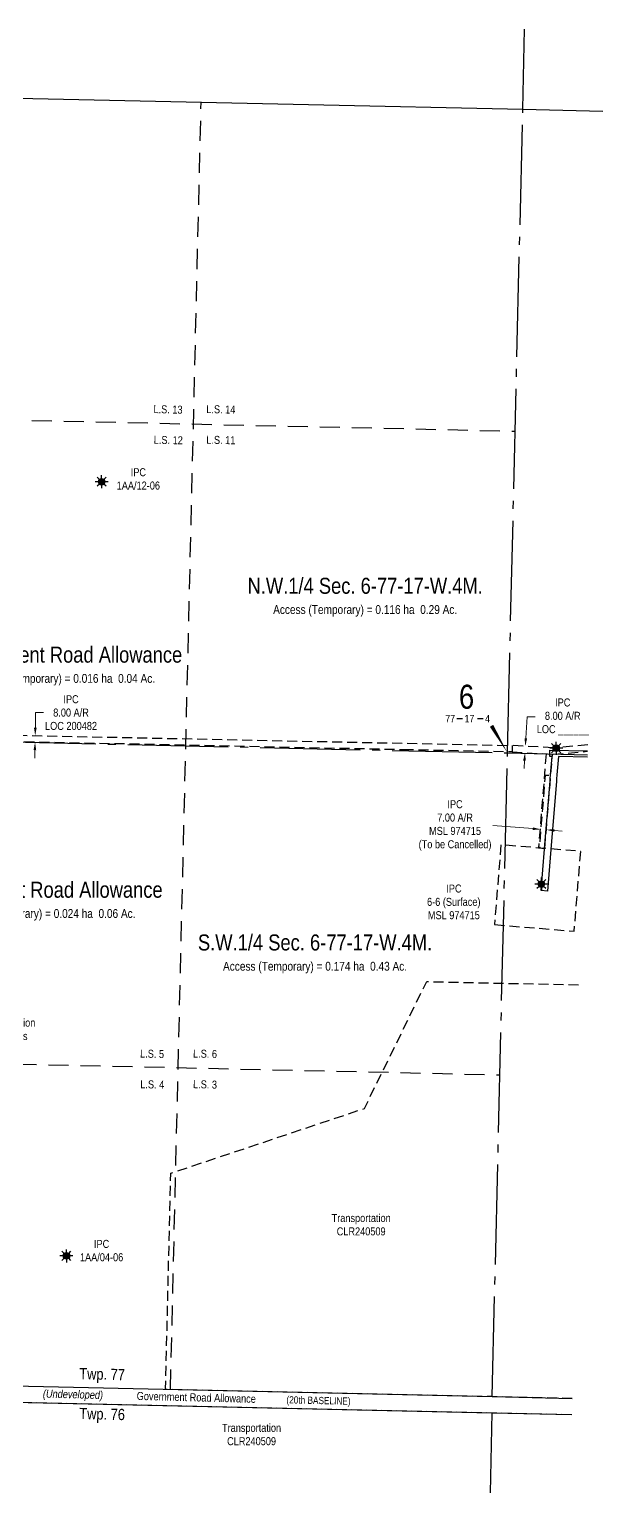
# Model space of a CAD drawing. Extents: x 395042 to 398200, y 6166603 to 6169946.
# Drawn here: x 396677 to 397393, y 6166603 to 6168431 of the extents above; entities that cross this region are included whole.
import ezdxf
from ezdxf.enums import TextEntityAlignment as Align

# ---------------------------------------------------------------- set-up
doc = ezdxf.new("R2010")
doc.units = 0
doc.header["$LTSCALE"] = 5
doc.header["$PDSIZE"] = 0.5
for name, pattern in [('foc-ACCESSROAD', [3.75, 2.5, -1.25]), ('foc-LSD', [8, 5, -3]), ('foc-QUARTERLINE', [33, 25, -3, 2, -3])]:
    doc.linetypes.add(name, pattern=pattern)
doc.layers.get('Defpoints').update_dxf_attribs({"color": 9})
for name, color, linetype in [('10', 1, 'Continuous'), ('9', 3, 'Continuous'), ('C-AR', 13, 'foc-ACCESSROAD'), ('C-RW', 13, 'Continuous'), ('C-SYMBOL', 7, 'Continuous'), ('C-WS', 13, 'foc-ACCESSROAD'), ('C-WS-S', 8, 'Continuous'), ('D-TXT', 6, 'Continuous'), ('F-WS', 190, 'foc-ACCESSROAD'), ('L-AREAREQUIRED', 7, 'Continuous'), ('L-ROAD-T', 7, 'Continuous'), ('L-SEC', 7, 'Continuous'), ('L-SECLBL', 7, 'Continuous'), ('L-SECQ', 8, 'foc-QUARTERLINE'), ('L-SECTION-LSD', 7, 'foc-LSD')]:
    doc.layers.add(name, color=color, linetype=linetype)
for name, color, linetype, lineweight in [('C-AR-T', 13, 'Continuous', 9), ('C-WS-T', 13, 'Continuous', 9), ('F-WS-T', 190, 'Continuous', 9), ('T-TEXT', 48, 'Continuous', 18)]:
    doc.layers.add(name, color=color, linetype=linetype, lineweight=lineweight)
doc.styles.add('100L', font='ARIALN.TTF', dxfattribs={"height": 11})
doc.styles.add('175L', font='ARIALN.TTF', dxfattribs={"height": 20})
doc.styles.add('80CG', font='ARIALN.TTF', dxfattribs={"height": 10})
doc.styles.add('80L', font='ARIALN.TTF', dxfattribs={"height": 10})
doc.styles.add('80LS', font='ARIALNI.TTF', dxfattribs={"height": 10})
doc.styles.add('SIMPLEX', font='ARIALN.TTF')
doc.dimstyles.new('Compass 5 000', dxfattribs={"dimscale": 5, "dimtxt": 9, "dimasz": 2, "dimexe": 0.2, "dimexo": 0.0625, "dimgap": 0.5, "dimtad": 0, "dimtih": 1, "dimtoh": 1, "dimzin": 0, "dimdsep": 46, "dimtxsty": '80CG', "dimcen": 0.1, "dimse1": 1, "dimse2": 1, "dimclrd": 256, "dimclrt": 256, "dimaunit": 1, "dimadec": 4, "dimazin": 0, "dimtfac": 0.06, "dimtofl": 0, "dimtmove": 0, "dimatfit": 1, "dimfxl": 0.2, "dimtolj": 1, "dimtzin": 0, "dimlwd": -1, "dimarcsym": 0})

# ---------------------------------------------------------------- blocks, each defined once
blk = doc.blocks.new('L-SECLBL')
at = {"layer": '9', "color": 7}
for p, q in [((-5.1, -27.8), (-12.3, -27.8)), ((20.7, -27.8), (13.5, -27.8))]:
    blk.add_line(p, q, dxfattribs=at)
at = {"layer": '10', "color": 2, "style": 'SIMPLEX'}
blk.add_attdef('SEC', text='', height=30, dxfattribs=at).set_placement((0, 0), align=Align.MIDDLE)
at = {"layer": '10', "color": 5, "style": '80L'}
blk.add_attdef('TWP', text='', height=9.5, dxfattribs=at).set_placement((-14.4, -27.4), align=Align.MIDDLE_RIGHT)
blk.add_attdef('RGE', text='', height=9.5, dxfattribs=at).set_placement((3.6, -27.4), align=Align.MIDDLE_CENTER)
blk.add_attdef('MER', text='', height=9.5, dxfattribs=at).set_placement((23.2, -27.4), align=Align.MIDDLE_LEFT)
blk = doc.blocks.new('*D375')
at = {"layer": 'C-AR-T', "transparency": 16777216}
for p, q in [((396684.4, 6167558.7), (396684.8, 6167577.5)), ((396684.8, 6167577.5), (396694.8, 6167577.5)), ((396683.9, 6167530.7), (396683.7, 6167520.7))]:
    blk.add_line(p, q, dxfattribs=at)
for points in [[(396682.7, 6167558.8), (396686.1, 6167558.7), (396684.2, 6167548.7)], [(396682.2, 6167530.7), (396685.5, 6167530.6), (396684, 6167540.6)]]:
    blk.add_solid(points, dxfattribs=at)
at = {"layer": 'Defpoints', "color": 0, "transparency": 16777216}
for p in [(396684.2, 6167548.7), (396706.7, 6167540.2), (396706.9, 6167548.3)]:
    blk.add_point(p, dxfattribs=at)
at = {"layer": 'C-AR-T', "transparency": 16777216, "insert": (396729, 6167577.5), "char_height": 10, "attachment_point": 5, "style": '80CG'}
blk.add_mtext('\\A1;IPC\\P8.00 A/R\\PLOC 200482', dxfattribs=at)
blk = doc.blocks.new('GAS')
h = blk.add_hatch(color=255)
h.dxf.hatch_style = 1
edge = h.paths.add_edge_path()
edge.add_arc((0, 0), 0.9, 0, 360)
for p, q in [((-0.81, 0), (-1.62, 0)), ((-0.57, 0.57), (-1.14, 1.14)), ((0, 0.81), (0, 1.62)), ((0.57, 0.57), (1.14, 1.14)), ((1.62, 0), (0.81, 0)), ((-0.57, -0.57), (-1.14, -1.14)), ((0, -0.81), (0, -1.62)), ((1.14, -1.14), (0.57, -0.57))]:
    blk.add_line(p, q)
blk.add_circle((0, 0), 0.8)
blk = doc.blocks.new('*D379')
at = {"layer": 'C-AR-T', "transparency": 16777216}
for p, q in [((397306.1, 6167432.6), (397256.2, 6167436.6)), ((397333, 6167430.4), (397342.9, 6167429.5))]:
    blk.add_line(p, q, dxfattribs=at)
for points in [[(397306.2, 6167434.2), (397305.9, 6167430.9), (397316, 6167431.7)], [(397333.1, 6167432), (397332.8, 6167428.7), (397323, 6167431.2)]]:
    blk.add_solid(points, dxfattribs=at)
at = {"layer": 'Defpoints', "color": 0, "transparency": 16777216}
for p in [(397319, 6167468.1), (397326, 6167467.5), (397323, 6167431.2)]:
    blk.add_point(p, dxfattribs=at)
at = {"layer": 'C-AR-T', "transparency": 16777216, "insert": (397208.9, 6167436.6), "char_height": 10, "attachment_point": 5, "style": '80CG'}
blk.add_mtext('\\A1;IPC\\P7.00 A/R\\PMSL 974715\\P(To be Cancelled)', dxfattribs=at)
blk = doc.blocks.new('*D380')
at = {"layer": 'C-AR-T', "transparency": 16777216}
for p, q in [((397297.3, 6167545.5), (397298.9, 6167572.1)), ((397298.9, 6167572.1), (397308.9, 6167572.1)), ((397295.7, 6167517.6), (397295.1, 6167507.6))]:
    blk.add_line(p, q, dxfattribs=at)
for points in [[(397295.7, 6167545.6), (397299, 6167545.4), (397296.7, 6167535.5)], [(397294, 6167517.7), (397297.3, 6167517.5), (397296.3, 6167527.5)]]:
    blk.add_solid(points, dxfattribs=at)
at = {"layer": 'Defpoints', "color": 0, "transparency": 16777216}
for p in [(397296.7, 6167535.5), (397299, 6167527.4), (397299.4, 6167535.4)]:
    blk.add_point(p, dxfattribs=at)
at = {"layer": 'C-AR-T', "transparency": 16777216, "insert": (397343.5, 6167572.1), "char_height": 10, "attachment_point": 5, "style": '80CG'}
blk.add_mtext('\\A1;IPC\\P8.00 A/R\\PLOC ______', dxfattribs=at)

msp = doc.modelspace()

# ---------------------------------------------------------------- linework, layer by layer
at = {"layer": 'C-AR', "flags": 128}
msp.add_lwpolyline([(397151.848, 6167530.959), (396470.277, 6167545.076), (396470.473, 6167553.193), (397280.459, 6167536.492), (397280.304, 6167528.488), (397151.848, 6167530.959)], close=True, dxfattribs=at)
at = {"layer": 'C-AR'}
msp.add_lwpolyline([(397374.738, 6167537.221), (397331.351, 6167533.492), (397280.438, 6167536.491), (397280.304, 6167528.488), (397322.715, 6167525.99), (397313.126, 6167408.486), (397321.096, 6167407.836), (397330.7, 6167525.519), (397331.459, 6167525.475), (397374.548, 6167529.178)], dxfattribs=at)
at = {"layer": 'C-AR', "flags": 128}
msp.add_lwpolyline([(397321.109, 6167407.832), (397328.515, 6167498.747), (397321.504, 6167498.864), (397314.135, 6167408.402)], dxfattribs=at)
at = {"layer": 'C-RW'}
msp.add_lwpolyline([(397374.376, 6167521.931), (397338.09, 6167522.515), (397336.221, 6167499.615), (397335.824, 6167494.752), (397335.568, 6167491.623), (397328.669, 6167407.11), (397328.614, 6167406.441), (397324.373, 6167354.498), (397316.404, 6167355.149), (397320.644, 6167407.089), (397320.759, 6167407.78), (397327.656, 6167491.754), (397327.811, 6167494.882), (397328.208, 6167499.746), (397330.077, 6167522.642), (397327.395, 6167522.685), (397327.447, 6167525.97), (397327.523, 6167530.681), (397374.565, 6167529.926)], dxfattribs=at)
at = {"layer": 'C-WS', "flags": 128}
msp.add_lwpolyline([(397258.163, 6167312.674), (397357.795, 6167304.542), (397365.927, 6167404.175), (397266.295, 6167412.306)], close=True, dxfattribs=at)
at = {"layer": 'F-WS', "flags": 128}
msp.add_lwpolyline([(396448.241, 6166619.308), (396450.591, 6166721.059), (397254.943, 6166703.01), (397354.943, 6166700.769)], dxfattribs=at)
at = {"layer": 'L-SEC', "flags": 128}
for points in [[(396489.647, 6168348.84), (397293.533, 6168331.172), (397393.471, 6168328.961)], [(396451.225, 6166740.994), (397255.39, 6166723.114), (397355.358, 6166720.873)], [(396450.749, 6166720.89), (397254.943, 6166703.009), (397354.882, 6166700.769)]]:
    msp.add_lwpolyline(points, dxfattribs=at)
at = {"layer": 'L-SECLBL', "flags": 128}
msp.add_lwpolyline([(397274.476, 6167527.137, 0, 4.998, 0), (397254.507, 6167561.065, 4.998, 4.998, 0)], format="xyseb", dxfattribs=at)
at = {"layer": 'L-SECQ', "flags": 128}
for points in [[(397293.533, 6168331.172), (397295.896, 6168431.109)], [(397274.476, 6167527.137), (397293.533, 6168331.172)], [(396470.277, 6167545.039), (397274.476, 6167527.137)], [(397255.42, 6166723.113), (397274.476, 6167527.137)], [(397274.476, 6167527.137), (397374.415, 6167524.912)], [(397254.943, 6166703.009), (397252.634, 6166603.073)]]:
    msp.add_lwpolyline(points, dxfattribs=at)
at = {"layer": 'L-SECTION-LSD', "flags": 128}
for points in [[(396853.323, 6166732.053), (396891.591, 6168340.006)], [(396479.962, 6167946.958), (397284.004, 6167929.135)], [(396460.751, 6167143.035), (397264.947, 6167125.099)]]:
    msp.add_lwpolyline(points, dxfattribs=at)

# ---------------------------------------------------------------- block references
at = {"layer": 'C-WS-S', "xscale": 4.998184999999979, "yscale": 4.998184999999979, "zscale": 4.998184999999979}
for p in [(396767.23, 6167865.925), (397335.296, 6167533.047), (397316.761, 6167363.361), (396723.232, 6166898.953)]:
    msp.add_blockref('GAS', p, dxfattribs=at)
at = {"layer": 'L-SECLBL', "xscale": 0.9996370000000001, "yscale": 0.9996370000000001, "zscale": 0.9996370000000001}
msp.add_blockref('L-SECLBL', (397223.3, 6167597.389), dxfattribs=at).add_auto_attribs({'SEC': '6', 'TWP': '77', 'RGE': '17', 'MER': '4'})

# ---------------------------------------------------------------- texts
at = {"layer": 'C-SYMBOL', "color": 3, "style": '175L'}
for s, height, p in [('N.W.1/4 Sec. 6-77-17-W.4M.', 19.99274, (397096.598, 6167719.944)), ('Government Road Allowance', 19.9855, (396719.094, 6167633.947)), ('Government Road Allowance', 19.9855, (396694.617, 6167340.283)), ('S.W.1/4 Sec. 6-77-17-W.4M.', 19.99274, (397033.959, 6167274.413))]:
    msp.add_text(s, height=height, dxfattribs=at).set_placement(p, align=Align.BOTTOM_CENTER)
at = {"layer": 'C-WS-T', "char_height": 9.9964, "width": 28.84126, "attachment_point": 5, "style": '80CG'}
for s, insert in [('\\A1;IPC\\P1AA/12-06', (396813.118, 6167869.414)), ('\\A1;IPC\\P1AA/04-06', (396767.216, 6166905.481))]:
    msp.add_mtext(s, dxfattribs=dict(at, insert=insert))
at = {"layer": 'C-WS-T', "attachment_point": 1, "style": '80L'}
for s, width, gutter_width, insert, char_height in [('\\pi24.35221;IPC\\P\\pi0.25455;6-6 (Surface)\\P\\pi1.30805;MSL 974715', 66.22875, 49.982, (397173.649, 6167362.787), 9.99637), ('\\pi0.50325;Exploration \\P\\pi9.86553;Extents', 56.5667, 49.964, (396626.609, 6167195.204), 9.99279)]:
    msp.add_mtext_dynamic_manual_height_columns(s, width=width, gutter_width=gutter_width, heights=[0], dxfattribs=dict(at, insert=insert, char_height=char_height))
at = {"layer": 'D-TXT', "color": 3, "char_height": 13.9949, "attachment_point": 1, "rotation": 358.569076, "style": '80L'}
for s, insert in [('Twp. 77', (396739.554, 6166758.923)), ('Twp. 76', (396739.554, 6166709.15))]:
    msp.add_mtext_dynamic_manual_height_columns(s, width=56.40601, gutter_width=47.483, heights=[0], dxfattribs=dict(at, insert=insert))
at = {"layer": 'F-WS-T', "char_height": 9.99634, "width": 119.28631, "attachment_point": 5, "style": '80CG'}
for insert in [(397091.578, 6166937.795), (396954.608, 6166675.721)]:
    msp.add_mtext('\\A1;Transportation\\PCLR240509', dxfattribs=dict(at, insert=insert))
at = {"layer": 'L-AREAREQUIRED', "color": 5, "style": '100L'}
for s, height, p in [('Access (Temporary) = 0.116 ha  0.29 Ac.', 10.99601, (397096.598, 6167697.452)), ('Access (Temporary) = 0.016 ha  0.04 Ac.', 10.99203, (396719.094, 6167611.463)), ('Access (Temporary) = 0.024 ha  0.06 Ac.', 10.99203, (396694.617, 6167317.8)), ('Access (Temporary) = 0.174 ha  0.43 Ac.', 10.99601, (397033.959, 6167251.921))]:
    msp.add_text(s, height=height, dxfattribs=at).set_placement(p, align=Align.BOTTOM_CENTER)
at = {"layer": 'L-ROAD-T', "style": '80L'}
for s, height, rotation, p in [('Government Road Allowance', 9.99637, 358.569076, (396885.553, 6166722.188)), ('(20th BASELINE)', 8.99673, 358.726248, (397038.272, 6166718.333))]:
    msp.add_text(s, height=height, rotation=rotation, dxfattribs=at).set_placement(p, align=Align.MIDDLE_CENTER)
at = {"layer": 'T-TEXT', "style": '80LS'}
msp.add_text('(Undeveloped)', height=9.99637, rotation=358.569076, dxfattribs=at).set_placement((396731.469, 6166726.037), align=Align.MIDDLE_CENTER)

# ---------------------------------------------------------------- dimensions: what is measured, and where the dimension line sits
at = {"layer": 'C-AR-T'}
for base, p1, p2, angle, text, picture, middle in [((396684.201, 6167548.73), (396706.721, 6167540.21), (396706.877, 6167548.291), 88.893134, 'IPC\\P8.00 A/R\\PLOC 200482', '*D375', (396729.027, 6167577.502)), ((397296.739, 6167535.531), (397298.966, 6167527.389), (397299.436, 6167535.372), 86.6292, 'IPC\\P8.00 A/R\\PLOC ______', '*D380', (397343.5, 6167572.148))]:
    dim = msp.add_linear_dim(base=base, p1=p1, p2=p2, angle=angle, text=text, dimstyle='Compass 5 000', dxfattribs=at)
    dim.commit()
    dim.dimension.update_dxf_attribs({"geometry": picture, "text_midpoint": middle, "dimtype": 161})
at = {"layer": 'C-AR-T', "color": 5}
dim = msp.add_linear_dim(base=(397323.001, 6167431.174), p1=(397318.998, 6167468.103), p2=(397325.968, 6167467.534), angle=355.3347, text='IPC\\P7.00 A/R\\PMSL 974715\\P(To be Cancelled)', dimstyle='Compass 5 000', dxfattribs=at)
dim.commit()
dim.dimension.update_dxf_attribs({"geometry": '*D379', "text_midpoint": (397208.855, 6167436.626), "dimtype": 161})

# ---------------------------------------------------------------- next in the draw order: texts
at = {"layer": 'L-SECTION-LSD', "attachment_point": 1, "style": '100L', "bg_fill": 3, "box_fill_scale": 1.5, "bg_fill_color": 256, "bg_fill_transparency": 0}
for s, width, insert, char_height, rotation in [('\\pi1.8881;L.S. 13', 36.82085, (396830.29, 6167961.732), 9.99637, 358.730134), ('L.S. 14', 36.98477, (396898.225, 6167961.732), 9.9964, 358.730134), ('\\pi2.22688;L.S. 12', 37.09825, (396830.29, 6167923.461), 9.99637, 358.730134), ('L.S. 11', 36.43626, (396898.225, 6167923.461), 9.9964, 358.730134), ('\\pi1.75794;L.S. 5', 30.39011, (396813.698, 6167156.731), 9.99637, 358.722292), ('L.S. 6', 30.47207, (396881.633, 6167156.731), 9.9964, 358.722292), ('\\pi1.98529;L.S. 4', 30.52881, (396813.698, 6167118.461), 9.99637, 358.722292), ('L.S. 3', 30.36489, (396881.633, 6167118.461), 9.9964, 358.722292)]:
    msp.add_mtext_dynamic_manual_height_columns(s, width=width, gutter_width=54.98, heights=[0], dxfattribs=dict(at, insert=insert, char_height=char_height, rotation=rotation))

# ---------------------------------------------------------------- next in the draw order: linework, layer by layer
at = {"layer": 'F-WS', "flags": 128}
msp.add_lwpolyline([(397355.419, 6166720.872), (397255.433, 6166723.113), (396847.216, 6166732.264), (396853.609, 6167002.19), (397095.61, 6167083.046), (397173.498, 6167241.568), (397267.663, 6167239.475), (397367.647, 6167237.589)], dxfattribs=at)

doc.saveas('drawing.dxf')
